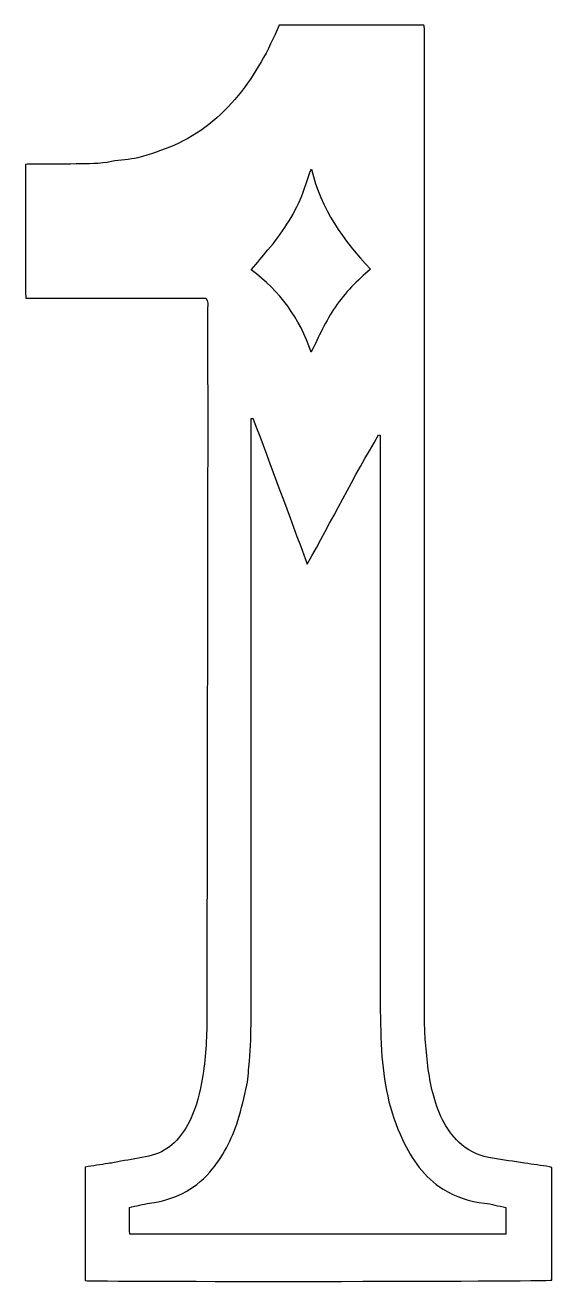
# Model space of a CAD drawing. Header units: centimetres. Extents: x -8.3 to 8.4, y -5.7 to 4.4.
# Drawn here: x -7.951 to -6.064, y -0.101 to 4.403 of the extents above; entities that cross this region are included whole.
import ezdxf

# ---------------------------------------------------------------- set-up
doc = ezdxf.new("R2010")
doc.units = ezdxf.units.CM
doc.header["$MEASUREMENT"] = 0
doc.layers.add('Layer 1', color=7, linetype='Continuous')

msp = doc.modelspace()

# ---------------------------------------------------------------- linework, layer by layer
at = {"layer": 'Layer 1'}
for points, knots in [([(-7.73541, -0.09628), (-7.73541, 0.03852), (-7.73541, 0.17346), (-7.73541, 0.3106), (-7.73541, 0.3106), (-7.70789, 0.31477), (-7.68054, 0.31877), (-7.65327, 0.32309), (-7.65327, 0.32309), (-7.63801, 0.3255), (-7.62284, 0.32839), (-7.60764, 0.33117), (-7.60764, 0.33117), (-7.57418, 0.33727), (-7.5406, 0.34277), (-7.5073, 0.34973), (-7.5073, 0.34973), (-7.44251, 0.36325), (-7.39902, 0.4058), (-7.3678, 0.46329), (-7.3678, 0.46329), (-7.34262, 0.50964), (-7.32801, 0.55996), (-7.31871, 0.61221), (-7.31871, 0.61221), (-7.3059, 0.68418), (-7.29997, 0.75664), (-7.29986, 0.82978), (-7.29986, 0.82978), (-7.29896, 1.45764), (-7.29778, 2.08548), (-7.29688, 2.71333), (-7.29688, 2.71333), (-7.29656, 2.93874), (-7.29678, 3.16417), (-7.29695, 3.38959), (-7.29695, 3.38959), (-7.29696, 3.40123), (-7.29428, 3.41371), (-7.30302, 3.4249), (-7.30302, 3.4249), (-7.5169, 3.4249), (-7.73077, 3.4249), (-7.94797, 3.4249), (-7.94797, 3.4249), (-7.95061, 3.47846), (-7.94881, 3.53121), (-7.94914, 3.58387), (-7.94914, 3.58387), (-7.94947, 3.63701), (-7.94924, 3.69014), (-7.94924, 3.74328), (-7.94924, 3.74328), (-7.94924, 3.79626), (-7.94924, 3.84924), (-7.94924, 3.90425), (-7.94924, 3.90425), (-7.93976, 3.90479), (-7.93226, 3.90558), (-7.92477, 3.9056), (-7.92477, 3.9056), (-7.87261, 3.90571), (-7.82044, 3.90525), (-7.76829, 3.90579), (-7.76829, 3.90579), (-7.72567, 3.90623), (-7.68306, 3.90537), (-7.64076, 3.91438), (-7.64076, 3.91438), (-7.60989, 3.92095), (-7.57739, 3.92018), (-7.54705, 3.92833), (-7.54705, 3.92833), (-7.50309, 3.94014), (-7.45924, 3.95413), (-7.41748, 3.97241), (-7.41748, 3.97241), (-7.32661, 4.01215), (-7.25098, 4.07379), (-7.18702, 4.15164), (-7.18702, 4.15164), (-7.12515, 4.22696), (-7.07985, 4.31212), (-7.04024, 4.40339), (-7.04024, 4.40339), (-6.86914, 4.40339), (-6.69653, 4.40339), (-6.52226, 4.40339), (-6.52226, 4.40339), (-6.52155, 4.39872), (-6.5203, 4.39349), (-6.52003, 4.38819), (-6.52003, 4.38819), (-6.51963, 4.38016), (-6.51992, 4.37209), (-6.51992, 4.36404), (-6.51992, 4.36404), (-6.51991, 3.18862), (-6.51994, 2.01321), (-6.51976, 0.8378), (-6.51976, 0.8378), (-6.51976, 0.81134), (-6.51872, 0.7848), (-6.51642, 0.75847), (-6.51642, 0.75847), (-6.51074, 0.69312), (-6.50489, 0.62761), (-6.48698, 0.56433), (-6.48698, 0.56433), (-6.46802, 0.49737), (-6.44047, 0.4354), (-6.38613, 0.38984), (-6.38613, 0.38984), (-6.35378, 0.36274), (-6.3164, 0.34914), (-6.27615, 0.34246), (-6.27615, 0.34246), (-6.23802, 0.33614), (-6.19982, 0.33031), (-6.16161, 0.32454), (-6.16161, 0.32454), (-6.13172, 0.32002), (-6.10176, 0.31595), (-6.07184, 0.31159), (-6.07184, 0.31159), (-6.06962, 0.31128), (-6.0675, 0.31031), (-6.06377, 0.30917), (-6.06377, 0.30917), (-6.06377, 0.1745), (-6.06377, 0.0397), (-6.06377, -0.09505), (-6.06377, -0.09505), (-6.0808, -0.09972), (-7.70578, -0.10099), (-7.73543, -0.09628), (-7.73543, -0.09628), (-7.73543, -0.09628), (-7.73541, -0.09628), (-7.73541, -0.09628)], [0, 0, 0, 0, 0.0277778, 0.0277778, 0.0277778, 0.0277778, 0.0555556, 0.0555556, 0.0555556, 0.0555556, 0.0833333, 0.0833333, 0.0833333, 0.0833333, 0.1111111, 0.1111111, 0.1111111, 0.1111111, 0.1388889, 0.1388889, 0.1388889, 0.1388889, 0.1666667, 0.1666667, 0.1666667, 0.1666667, 0.1944444, 0.1944444, 0.1944444, 0.1944444, 0.2222222, 0.2222222, 0.2222222, 0.2222222, 0.25, 0.25, 0.25, 0.25, 0.2777778, 0.2777778, 0.2777778, 0.2777778, 0.3055556, 0.3055556, 0.3055556, 0.3055556, 0.3333333, 0.3333333, 0.3333333, 0.3333333, 0.3611111, 0.3611111, 0.3611111, 0.3611111, 0.3888889, 0.3888889, 0.3888889, 0.3888889, 0.4166667, 0.4166667, 0.4166667, 0.4166667, 0.4444444, 0.4444444, 0.4444444, 0.4444444, 0.4722222, 0.4722222, 0.4722222, 0.4722222, 0.5, 0.5, 0.5, 0.5, 0.5277778, 0.5277778, 0.5277778, 0.5277778, 0.5555556, 0.5555556, 0.5555556, 0.5555556, 0.5833333, 0.5833333, 0.5833333, 0.5833333, 0.6111111, 0.6111111, 0.6111111, 0.6111111, 0.6388889, 0.6388889, 0.6388889, 0.6388889, 0.6666667, 0.6666667, 0.6666667, 0.6666667, 0.6944444, 0.6944444, 0.6944444, 0.6944444, 0.7222222, 0.7222222, 0.7222222, 0.7222222, 0.75, 0.75, 0.75, 0.75, 0.7777778, 0.7777778, 0.7777778, 0.7777778, 0.8055556, 0.8055556, 0.8055556, 0.8055556, 0.8333333, 0.8333333, 0.8333333, 0.8333333, 0.8611111, 0.8611111, 0.8611111, 0.8611111, 0.8888889, 0.8888889, 0.8888889, 0.8888889, 0.9166667, 0.9166667, 0.9166667, 0.9166667, 0.9444444, 0.9444444, 0.9444444, 0.9444444, 1, 1, 1, 1]), ([(-6.92593, 3.23114), (-6.89875, 3.28733), (-6.87402, 3.34311), (-6.83909, 3.39361), (-6.83909, 3.39361), (-6.80378, 3.44463), (-6.76171, 3.48854), (-6.71291, 3.52876), (-6.71291, 3.52876), (-6.81196, 3.63155), (-6.88978, 3.74415), (-6.92528, 3.88749), (-6.92528, 3.88749), (-6.92827, 3.88109), (-6.93008, 3.87797), (-6.93123, 3.87462), (-6.93123, 3.87462), (-6.94081, 3.84675), (-6.94907, 3.81833), (-6.96, 3.79106), (-6.96, 3.79106), (-6.98881, 3.71919), (-7.03152, 3.65636), (-7.0807, 3.59797), (-7.0807, 3.59797), (-7.10001, 3.57504), (-7.11899, 3.55184), (-7.14035, 3.52607), (-7.14035, 3.52607), (-7.03785, 3.45106), (-6.967, 3.35315), (-6.92594, 3.23115), (-6.92594, 3.23115), (-6.92594, 3.23115), (-6.92593, 3.23114), (-6.92593, 3.23114)], [0, 0, 0, 0, 0.1, 0.1, 0.1, 0.1, 0.2, 0.2, 0.2, 0.2, 0.3, 0.3, 0.3, 0.3, 0.4, 0.4, 0.4, 0.4, 0.5, 0.5, 0.5, 0.5, 0.6, 0.6, 0.6, 0.6, 0.7, 0.7, 0.7, 0.7, 0.8, 0.8, 0.8, 0.8, 1, 1, 1, 1]), ([(-7.13455, 2.995), (-7.13675, 2.99435), (-7.13895, 2.99369), (-7.14115, 2.99304), (-7.14115, 2.99304), (-7.14115, 2.9835), (-7.14115, 2.97396), (-7.14115, 2.96442), (-7.14115, 2.96442), (-7.14115, 2.30589), (-7.14104, 1.64737), (-7.14126, 0.98884), (-7.14126, 0.98884), (-7.14128, 0.88924), (-7.13854, 0.78954), (-7.14742, 0.69012), (-7.14742, 0.69012), (-7.14998, 0.66147), (-7.15081, 0.63239), (-7.15651, 0.60438), (-7.15651, 0.60438), (-7.16522, 0.56162), (-7.17566, 0.51903), (-7.18861, 0.47746), (-7.18861, 0.47746), (-7.20996, 0.40891), (-7.24321, 0.34608), (-7.28936, 0.29224), (-7.28936, 0.29224), (-7.3462, 0.22593), (-7.42031, 0.19247), (-7.50466, 0.18103), (-7.50466, 0.18103), (-7.52878, 0.17776), (-7.55248, 0.17108), (-7.57704, 0.1658), (-7.57704, 0.1658), (-7.57679, 0.13291), (-7.57812, 0.10276), (-7.57611, 0.07022), (-7.57611, 0.07022), (-7.12517, 0.07022), (-6.67727, 0.07022), (-6.22872, 0.07022), (-6.22872, 0.07022), (-6.22872, 0.10469), (-6.22872, 0.13551), (-6.22872, 0.16538), (-6.22872, 0.16538), (-6.25535, 0.17094), (-6.27998, 0.1783), (-6.30504, 0.18083), (-6.30504, 0.18083), (-6.3584, 0.18619), (-6.40738, 0.20386), (-6.45322, 0.23162), (-6.45322, 0.23162), (-6.52172, 0.2731), (-6.5648, 0.33792), (-6.59896, 0.40896), (-6.59896, 0.40896), (-6.64711, 0.50908), (-6.66714, 0.61729), (-6.67381, 0.728), (-6.67381, 0.728), (-6.67763, 0.79131), (-6.67847, 0.85488), (-6.6785, 0.91834), (-6.6785, 0.91834), (-6.67881, 1.58089), (-6.67871, 2.24344), (-6.67871, 2.906), (-6.67871, 2.906), (-6.67871, 2.9152), (-6.67871, 2.9244), (-6.67871, 2.93359), (-6.67871, 2.93359), (-6.68054, 2.93397), (-6.68238, 2.93434), (-6.68422, 2.93472), (-6.68422, 2.93472), (-6.77337, 2.78446), (-6.85236, 2.62806), (-6.93984, 2.47173), (-6.93984, 2.47173), (-7.00582, 2.64911), (-7.07017, 2.82206), (-7.13455, 2.99501), (-7.13455, 2.99501), (-7.13455, 2.99501), (-7.13455, 2.995), (-7.13455, 2.995)], [0, 0, 0, 0, 0.0416667, 0.0416667, 0.0416667, 0.0416667, 0.0833333, 0.0833333, 0.0833333, 0.0833333, 0.125, 0.125, 0.125, 0.125, 0.1666667, 0.1666667, 0.1666667, 0.1666667, 0.2083333, 0.2083333, 0.2083333, 0.2083333, 0.25, 0.25, 0.25, 0.25, 0.2916667, 0.2916667, 0.2916667, 0.2916667, 0.3333333, 0.3333333, 0.3333333, 0.3333333, 0.375, 0.375, 0.375, 0.375, 0.4166667, 0.4166667, 0.4166667, 0.4166667, 0.4583333, 0.4583333, 0.4583333, 0.4583333, 0.5, 0.5, 0.5, 0.5, 0.5416667, 0.5416667, 0.5416667, 0.5416667, 0.5833333, 0.5833333, 0.5833333, 0.5833333, 0.625, 0.625, 0.625, 0.625, 0.6666667, 0.6666667, 0.6666667, 0.6666667, 0.7083333, 0.7083333, 0.7083333, 0.7083333, 0.75, 0.75, 0.75, 0.75, 0.7916667, 0.7916667, 0.7916667, 0.7916667, 0.8333333, 0.8333333, 0.8333333, 0.8333333, 0.875, 0.875, 0.875, 0.875, 0.9166667, 0.9166667, 0.9166667, 0.9166667, 1, 1, 1, 1])]:
    msp.add_open_spline(points, degree=3, knots=knots, dxfattribs=at)

doc.saveas('drawing.dxf')
